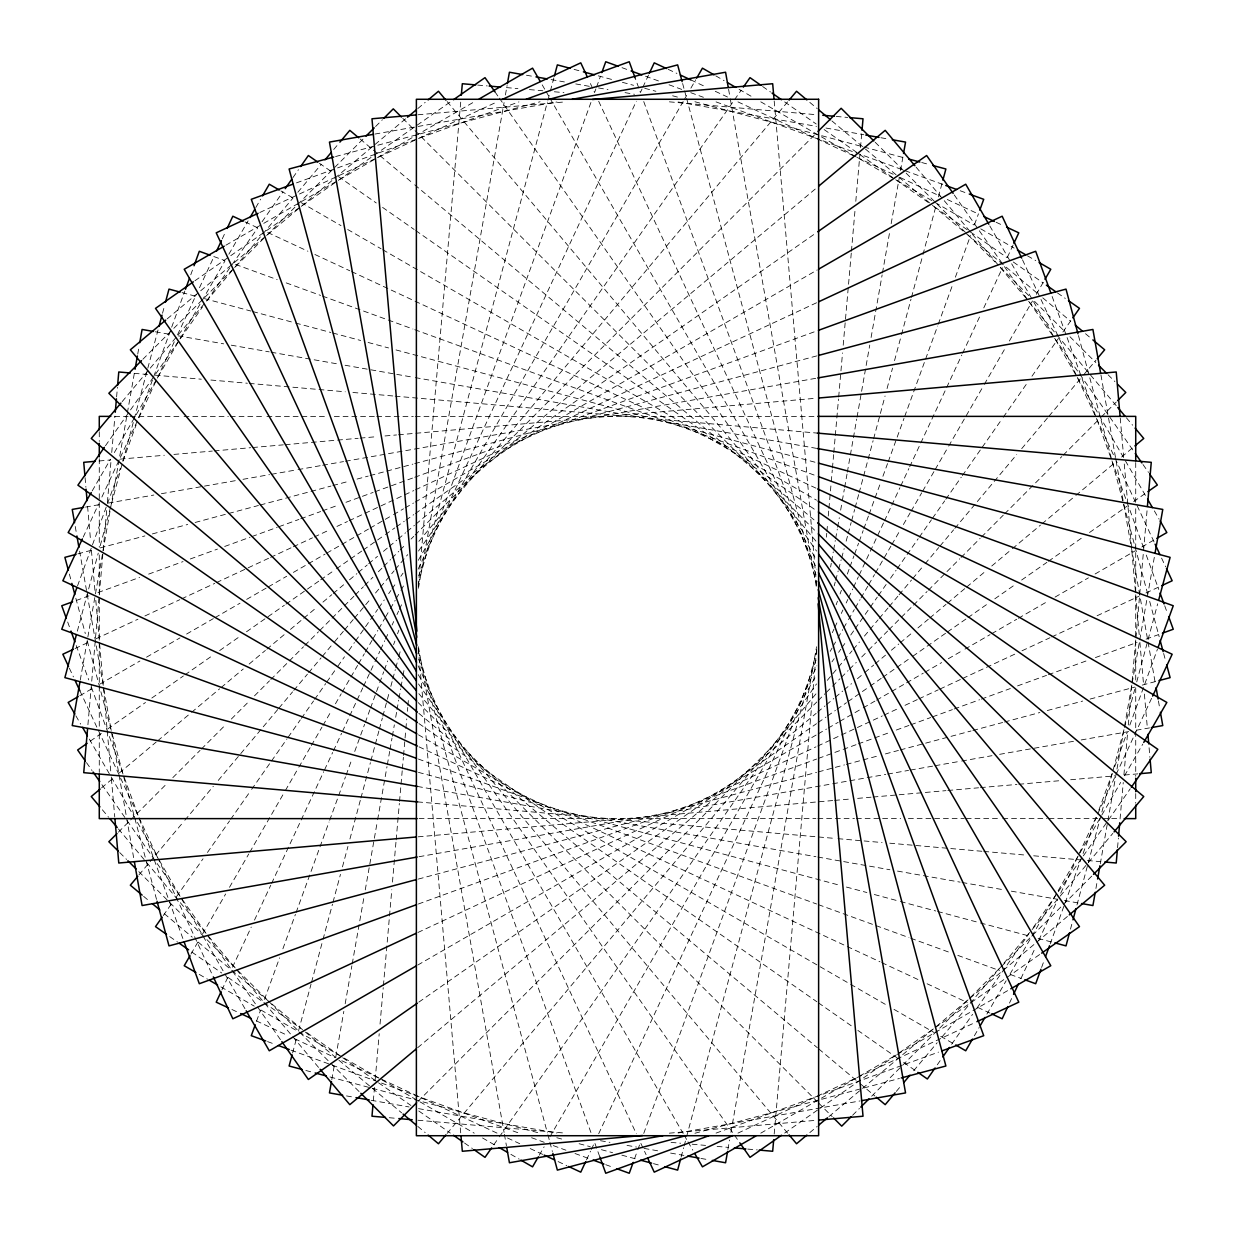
<?xml version="1.0" encoding="UTF-8"?>
<svg xmlns="http://www.w3.org/2000/svg" width="1235" height="1235" viewBox="0 0 1235 1235"><rect width="100%" height="100%" fill="white"/><g stroke="black" fill="none" stroke-linecap="round" stroke-linejoin="round"><path stroke-width="0.75" stroke-dasharray="5 3.75" d="M87.917 724.76L106.704 510.024M107.383 502.352L111.073 460.176M111.737 452.504L114.932 416.087M116.599 396.914L117.448 387.327M373.325 1100.864L374.498 1087.433M375.178 1079.761L379.207 1033.695M380.04 1024.093L383.236 987.63M383.406 985.715L391.804 889.756M392.468 882.083L395.987 841.776M396.157 839.862L399.353 803.398M399.522 801.484L400.866 786.124M401.035 784.21L402.209 770.779M402.378 768.849L403.382 757.333M403.552 755.419L405.728 730.472M405.898 728.557L406.747 718.955M407.411 711.283L407.751 707.439M407.921 705.525L408.584 697.852M418.325 586.532L460.809 100.992M774.191 1134.008L816.675 648.468M826.416 537.148L826.755 533.319M826.91 531.39L827.589 523.717M828.253 516.045L828.762 510.287M828.932 508.372L831.109 483.41M831.279 481.496L832.297 469.979M832.452 468.065L833.64 454.634M833.795 452.705L835.138 437.36M835.308 435.446L838.503 398.982M838.673 397.052L842.532 352.917M843.196 345.244L851.27 253.129M851.424 251.199L854.96 210.907M855.793 201.305L859.822 155.239M860.502 147.567L861.845 132.222M1117.551 847.673L1118.401 838.086M1120.068 818.913L1123.263 782.496M1123.927 774.824L1127.617 732.648M1128.296 724.976L1147.083 510.24M80.26 680.084L134.723 371.148M137.733 354.09L139.076 346.51M331.798 1079.637L334.469 1064.462M335.812 1056.867L343.839 1011.341M345.183 1003.746L351.867 965.816M352.207 963.917L363.908 897.505M365.251 889.926L377.293 821.63M377.617 819.731L386.987 766.611M387.327 764.712L389.673 751.42M389.998 749.537L392.004 738.144M392.344 736.245L394.351 724.868M395.694 717.273L396.697 711.592M397.022 709.693L398.704 700.199M399.029 698.3L400.711 688.821M401.035 686.922L402.718 677.428M403.042 675.545L404.385 667.95M418.433 588.261L504.081 102.582M505.408 95.002L507.091 85.508M727.909 1149.492L729.592 1139.998M730.919 1132.418L816.567 646.739M830.615 567.05L831.279 563.253M831.618 561.354L833.285 551.875M833.625 549.976L835.292 540.482M835.632 538.599L837.299 529.105M837.639 527.206L839.306 517.727M840.649 510.132L841.992 502.552M842.316 500.654L844.323 489.261M844.663 487.362L847.009 474.086M847.333 472.187L856.704 419.066M857.044 417.168L869.749 345.074M871.092 337.495L882.13 274.88M882.469 272.981L889.817 231.254M891.161 223.658L899.188 178.133M900.531 170.538L903.202 155.363M1095.924 888.49L1097.267 880.91M1100.277 863.852L1154.74 554.916M77.342 631.162L98.26 553.095M100.251 545.654L158.034 330.007M162.526 313.273L164.517 305.848M292.602 1052.976L296.585 1038.095M298.592 1030.654L311.05 984.125M311.544 982.273L322.52 941.332M323.014 939.464L332.493 904.113M332.987 902.26L340.474 874.349M342.466 866.893L347.946 846.423M349.937 838.982L360.419 799.909M360.913 798.042L370.392 762.69M370.886 760.837L374.869 745.94M375.378 744.087L378.867 731.058M379.361 729.206L382.356 718.029M382.85 716.177L388.84 693.838M390.831 686.398L392.329 680.825M392.823 678.957L395.308 669.648M395.817 667.795L398.303 658.487M398.812 656.634L400.804 649.178M418.248 584.062L547.383 102.104M547.892 100.251L549.884 92.795M550.378 90.942L553.867 77.913M681.133 1157.087L683.619 1147.778M684.113 1145.926L686.12 1138.485M686.614 1136.617L816.752 650.938M834.196 585.822L835.2 582.102M835.694 580.234L838.195 570.925M838.688 569.073L841.174 559.764M841.683 557.911L844.169 548.602M846.16 541.162L847.658 535.573M848.167 533.721L851.147 522.544M851.656 520.691L854.635 509.53M855.145 507.662L858.634 494.633M859.128 492.78L863.126 477.883M863.62 476.031L873.099 440.679M873.593 438.811L885.063 396.018M887.054 388.577L892.534 368.107M894.526 360.651L901.01 336.46M901.519 334.608L910.982 299.256M911.476 297.388L922.452 256.448M922.946 254.595L936.408 204.346M938.415 196.905L942.398 182.024M1070.483 929.152L1072.474 921.727M1076.966 904.993L1134.749 689.346M1136.74 681.905L1157.658 603.838M77.543 585.838L120.335 468.297M122.96 461.056L136.128 424.886M138.768 417.646L184.833 291.059M190.761 274.787L193.401 267.547M256.54 1021.191L260.492 1010.338M264.444 999.47L279.604 957.835M282.892 948.789L295.412 914.394M296.076 912.572L329.019 822.062M329.683 820.256L345.491 776.815M346.155 774.993L352.083 758.707M354.723 751.467L364.603 724.312M365.267 722.506L369.867 709.832M370.531 708.025L379.099 684.483M379.762 682.677L383.714 671.809M384.363 670.003L387.666 660.957M393.594 644.655L394.907 641.042M397.546 633.802L398.859 630.174M418.634 575.865L591.256 101.579M595.872 88.905L594.56 92.532L588.91 80.306M596.536 87.098L600.488 76.23M634.512 1158.77L637.152 1151.529M637.816 1149.723L640.44 1142.468L646.09 1154.694M643.744 1133.421L816.366 659.135M836.141 604.826L837.453 601.198M840.093 593.958L841.405 590.345M847.333 574.043L849.309 568.625M849.973 566.803L853.925 555.951M854.589 554.129L858.541 543.277M859.205 541.47L863.157 530.602M863.805 528.796L868.421 516.122M869.085 514.316L880.277 483.533M882.917 476.293L887.533 463.619M888.197 461.813L904.005 418.372M904.668 416.55L937.612 326.04M938.26 324.234L952.108 286.211M955.396 277.165L970.556 235.53M974.508 224.662L978.46 213.809M1041.599 967.453L1044.239 960.212M1050.167 943.941L1096.232 817.354M1098.872 810.114L1112.04 773.944M1114.665 766.703L1127.169 732.355M1129.809 725.115L1157.457 649.162M83.177 537.163L98.63 504.019M101.888 497.041L174.274 341.802M177.516 334.824L196.226 294.717M199.483 287.74L214.118 256.34M222.254 238.895L225.511 231.918M221.914 989.945L227.611 977.719M232.504 967.252L251.23 927.099M254.487 920.106L270.774 885.186M271.576 883.442L323.694 771.705M324.496 769.961L332.647 752.501M333.465 750.756L341.601 733.297M342.419 731.537L348.934 717.581M349.737 715.837L362.766 687.895M363.584 686.151L374.159 663.457M374.977 661.713L379.871 651.231M380.673 649.486L384.749 640.749M385.567 639.004L388.824 632.027M392.082 625.034L393.703 621.545M396.96 614.567L398.596 611.078M399.399 609.334L402.656 602.34M418.125 569.165L636.318 101.255M642.03 89.028L640.394 92.517L635.176 78.037M642.833 87.284L648.529 75.057M586.471 1159.943L590.531 1151.205M591.349 1149.461L594.606 1142.483L599.824 1156.963M598.682 1133.745L816.875 665.835M832.344 632.66L833.965 629.171M834.783 627.426L838.04 620.433M841.297 613.455L842.918 609.966M846.176 602.973L847.812 599.484M848.615 597.74L852.69 589.002M853.508 587.258L858.387 576.791M859.205 575.047L883.627 522.667M884.445 520.908L890.96 506.952M891.778 505.208L899.914 487.748M900.732 486.003L908.867 468.544M909.686 466.784L961.787 355.047M962.605 353.303L980.513 314.894M983.77 307.901L1002.496 267.748M1007.389 257.281L1013.086 245.055M1009.489 1003.082L1012.746 996.105M1020.882 978.66L1035.517 947.26M1038.774 940.283L1057.484 900.176M1060.726 893.198L1151.823 697.837M92.208 490.897L110.486 459.235M114.346 452.566L225.002 260.894M228.861 254.225L248.096 220.895M255.799 207.557L260.616 199.221M190.962 954.053L198.665 940.699M202.525 934.03L225.634 893.986M229.494 887.317L248.76 853.956M249.717 852.289L284.39 792.222M285.362 790.554L297.882 768.865M298.839 767.197L310.402 747.175M311.359 745.508L321.964 727.153M322.922 725.485L331.598 710.465M335.441 703.796L341.23 693.792M342.188 692.125L357.594 665.433M358.567 663.751L364.34 653.747M365.313 652.08L372.044 640.394M373.016 638.727L377.833 630.39M378.79 628.723L384.579 618.72M385.536 617.037L389.396 610.368M390.353 608.701L395.169 600.364M396.126 598.697L399.986 592.013M400.943 590.345L404.802 583.676M418.279 560.319L683.171 101.517M684.128 99.85L687.03 94.848M690.874 88.179L695.691 79.827M539.309 1155.173L544.126 1146.821M549.899 1136.817L816.721 674.681M830.198 651.324L832.128 647.989M833.085 646.322L836.944 639.637M837.901 637.97L842.718 629.634M843.69 627.967L847.534 621.298M848.507 619.63L854.28 609.611M855.237 607.944L860.054 599.608M861.027 597.941L867.773 586.255M868.73 584.587L874.504 574.584M875.476 572.917L890.883 546.21M891.84 544.542L899.559 531.204M903.403 524.535L910.149 512.849M911.106 511.182L921.711 492.827M922.668 491.16L934.231 471.137M935.188 469.47L947.708 447.78M948.681 446.113L983.353 386.061M984.31 384.378L1005.506 347.683M1009.365 341.014L1032.475 300.969M1036.335 294.3L1044.038 280.947M974.384 1035.779L979.201 1027.443M986.904 1014.105L1006.139 980.775M1009.998 974.106L1120.654 782.434M1124.514 775.765L1142.792 744.103M105.469 445.758L202.509 306.944M206.909 300.63L257.636 228.074M262.052 221.775L283 191.795M292.927 177.608L298.438 169.72M163.252 915.598L172.097 902.97M176.512 896.656L203.034 858.788M207.449 852.474L229.556 820.92M230.652 819.33L250.551 790.925M251.647 789.35L270.434 762.52M271.546 760.945L287.014 738.854M288.11 737.28L300.275 719.912M301.371 718.338L313.536 700.986M314.632 699.396L325.685 683.619M326.796 682.044L336.738 667.842M337.834 666.267L344.472 656.788M348.887 650.49L354.414 642.586M355.526 641.011L377.617 609.457M378.728 607.882L384.255 599.978M388.67 593.68L390.877 590.515M391.989 588.941L396.404 582.627M400.819 576.313L403.027 573.163M418.495 551.057L733.42 101.316M734.516 99.742L741.154 90.278M493.846 1144.721L498.261 1138.423M499.372 1136.833L816.505 683.943M831.973 661.837L834.181 658.687M838.596 652.373L840.803 649.224M841.915 647.634L846.33 641.32M850.745 635.022L854.064 630.282M855.176 628.708L877.267 597.138M878.378 595.563L886.112 584.51M890.528 578.212L896.054 570.308M897.166 568.733L905.996 556.105M907.107 554.53L918.161 538.753M919.257 537.179L931.422 519.812M932.518 518.237L944.682 500.885M945.778 499.295L961.247 477.204M962.358 475.629L981.146 448.799M982.242 447.224L1002.141 418.819M1003.237 417.245L1027.551 382.526M1031.966 376.212L1058.488 338.344M1062.903 332.03L1071.748 319.402M937.288 1064.802L941.703 1058.488M951.629 1044.285L972.578 1014.321M976.993 1008.007L1028.817 933.876M1033.232 927.562L1130.257 788.764M122.172 401.607L292.896 198.156M297.836 192.259L321.347 164.24M333.712 149.497L338.668 143.6M138.999 874.874L148.91 863.064M150.145 861.598L183.583 821.738M184.818 820.272L213.3 786.324M218.255 780.427L277.69 709.585M278.925 708.118L292.556 691.878M293.791 690.396L307.407 674.171M308.642 672.689L321.038 657.931M322.273 656.464L333.419 643.173M334.654 641.706L343.315 631.378M344.565 629.896L353.225 619.569M354.46 618.087L370.562 598.913M375.517 593.001L379.238 588.57M380.473 587.104L394.089 570.863M395.323 569.397L407.72 554.638M418.85 541.347L787.868 101.579M447.132 1133.421L816.15 693.653M827.28 680.361L837.191 668.567M838.426 667.085L852.057 650.845M853.292 649.378L859.483 641.999M864.438 636.087L878.054 619.862M879.289 618.38L887.965 608.052M889.2 606.586L897.876 596.243M899.111 594.776L911.492 580.018M912.727 578.536L923.873 565.26M925.108 563.777L938.739 547.553M939.974 546.071L953.59 529.846M954.825 528.364L1016.745 454.573M1021.7 448.675L1047.712 417.677M1048.947 416.21L1082.385 376.366M1083.62 374.884L1096.001 360.126M896.332 1091.4L901.288 1085.503M913.653 1070.76L937.164 1042.741M942.104 1036.844L1112.828 833.393M118.39 832.174L129.274 821.275M130.632 819.916L167.389 783.098M172.823 777.649L200.055 750.386M201.413 749.027L225.912 724.482M231.362 719.032L249.053 701.31M254.503 695.845L269.462 680.856M270.835 679.497L303.501 646.769M304.86 645.411L318.476 631.78M319.834 630.421L330.718 619.507M332.076 618.148L342.975 607.234M344.333 605.876L353.858 596.335M355.217 594.977L363.383 586.795M364.742 585.421L372.908 577.254M378.358 571.79L382.449 567.699M383.807 566.34L390.615 559.517M391.974 558.158L398.781 551.35M400.14 549.976L405.589 544.527M411.023 539.077L413.756 536.345M415.114 534.987L816.644 132.809M418.001 1101.388L816.814 701.943M818.172 700.569L824.98 693.761M826.338 692.403L839.954 678.756M841.313 677.398L848.121 670.59M849.479 669.216L856.287 662.408M861.737 656.958L867.171 651.493M868.529 650.135L876.696 641.953M878.07 640.594L887.595 631.054M888.953 629.68L912.094 606.509M913.452 605.15L927.068 591.519M928.427 590.145L959.734 558.791M961.092 557.433L980.142 538.352M981.516 536.978L1003.283 515.165M1004.657 513.806L1061.822 456.549M1063.181 455.19L1099.922 418.372M1101.296 417.013L1116.27 402.023M142.874 359.262L363.337 138.799M375.579 126.541L382.387 119.749M852.613 1115.251L859.421 1108.459M871.663 1096.201L1092.126 875.738M167.188 318.877L406.022 118.467M417.816 108.572L425.195 102.381M101.579 787.868L113.388 777.973M119.286 773.017L156.181 742.05M157.663 740.815L190.128 713.568M191.595 712.333L219.645 688.806M221.111 687.571L243.249 669M249.161 664.044L265.386 650.413M266.868 649.178L284.575 634.327M290.472 629.371L302.282 619.461M303.764 618.226L317.04 607.08M322.937 602.124L331.798 594.699M333.265 593.464L343.608 584.788M349.505 579.832L356.884 573.642M358.366 572.407L367.212 564.982M368.694 563.731L377.539 556.306M383.452 551.35L387.867 547.645M389.349 546.41L396.728 540.204M398.21 538.969L405.589 532.779M407.056 531.544L414.435 525.354M415.917 524.119L817.323 187.288M417.677 1047.712L816.134 713.367M817.616 712.132L824.995 705.926M826.462 704.691L833.841 698.501M835.323 697.266L842.702 691.075M844.169 689.84L851.548 683.65M857.461 678.694L863.358 673.739M864.84 672.504L873.685 665.063M875.167 663.828L885.495 655.167M891.392 650.212L898.771 644.022M900.253 642.787L912.063 632.876M917.96 627.92L928.288 619.26M929.77 618.009L945.995 604.394M947.477 603.159L965.183 588.292M966.665 587.057L985.839 570.956M991.751 566L1010.94 549.915M1012.407 548.664L1040.457 525.137M1041.923 523.902L1074.388 496.655M1075.87 495.42L1115.714 461.983M1121.612 457.027L1133.421 447.132M809.805 1132.618L817.184 1126.428M828.978 1116.533L1067.812 916.123M194.929 280.762L450.327 101.934M90.278 741.154L101.316 733.42M107.63 729.005L145.498 702.483M151.812 698.053L183.382 675.962M184.957 674.85L213.362 654.967M219.676 650.552L240.192 636.179M246.506 631.764L284.374 605.243M285.949 604.131L319.093 580.929M320.668 579.832L334.87 569.875M336.445 568.779L349.073 559.934M350.647 558.837L361.701 551.103M363.275 549.992L383.792 535.635M385.366 534.523L394.829 527.901M396.42 526.789L404.308 521.263M405.883 520.151L413.771 514.64M415.346 513.528L816.181 232.859M418.819 1002.141L816.489 723.679M818.064 722.583L825.968 717.056M827.543 715.945L835.431 710.418M837.006 709.322L846.469 702.684M848.059 701.588L868.575 687.216M870.15 686.12L881.188 678.37M882.778 677.274L895.39 668.428M896.98 667.332L911.183 657.375M912.758 656.279L945.887 633.076M947.477 631.965L966.403 618.704M967.993 617.608L988.494 603.236M994.808 598.821L1015.324 584.448M1021.638 580.033L1046.894 562.357M1048.469 561.246L1083.188 536.947M1089.502 532.517L1127.37 505.995M1133.684 501.58L1144.721 493.846M784.673 1133.066L1040.071 954.238M225.881 245.209L474.225 101.826M79.827 695.691L93.181 687.988M99.85 684.128L139.895 661.018M146.564 657.159L179.94 637.908M186.608 634.049L213.3 618.642M214.967 617.67L239.991 603.22M246.66 599.376L266.683 587.814M268.35 586.857L286.705 576.251M293.374 572.407L306.728 564.688M308.395 563.731L325.083 554.098M326.75 553.141L355.109 536.762M356.776 535.805L368.462 529.059M370.129 528.086L391.819 515.566M393.486 514.609L403.49 508.835M405.157 507.863L413.509 503.046M415.176 502.089L817.246 269.94M417.754 965.06L816.489 734.84M818.157 733.883L826.508 729.067M828.176 728.094L838.179 722.321M839.846 721.348L861.536 708.828M863.203 707.871L874.889 701.125M876.557 700.168L904.915 683.789M906.583 682.832L923.271 673.198M924.938 672.226L941.626 662.593M948.295 658.749L963.3 650.073M964.983 649.116L990.007 634.667M991.674 633.709L1016.698 619.26M1018.366 618.287L1048.391 600.951M1055.061 597.092L1088.436 577.841M1095.105 573.982L1135.15 550.872M1141.819 547.012L1155.173 539.309M760.775 1133.174L1009.118 989.791M259.829 212.497L497.041 101.888M75.057 648.529L89.028 642.03M96.021 638.773L137.919 619.229M144.896 615.972L179.816 599.685M181.56 598.867L214.736 583.399M216.48 582.596L268.859 558.158M270.604 557.356L291.568 547.584M293.312 546.765L312.517 537.812M314.261 536.993L329.977 529.676M336.954 526.419L347.436 521.525M349.181 520.707L413.787 490.588M415.531 489.77L817.091 302.513M417.909 932.487L815.98 746.851M817.724 746.033L882.33 715.914M884.075 715.096L898.046 708.581M905.023 705.324L917.25 699.627M918.994 698.825L938.199 689.856M939.943 689.053L960.892 679.281M962.636 678.463L1015.016 654.041M1022.009 650.783L1049.935 637.754M1051.695 636.936L1090.104 619.028M1097.081 615.771L1138.979 596.227M1145.972 592.97L1159.943 586.471M737.959 1133.112L975.171 1022.503M296.477 182.873L518.932 101.903M76.23 600.488L88.905 595.872M97.951 592.568L139.586 577.424M148.648 574.121L183.042 561.601M190.283 558.976L217.437 549.096M224.677 546.457L250.026 537.225M251.832 536.577L277.18 527.345M278.986 526.681L298.901 519.441M300.707 518.777L320.621 511.537M322.428 510.873L338.73 504.945M345.97 502.305L373.124 492.425M374.931 491.762L412.938 477.93M414.759 477.266L816.628 330.995M418.372 904.005L816.628 759.046M818.434 758.383L856.457 744.551M858.263 743.887L889.03 732.695M896.27 730.055L908.945 725.439M910.766 724.791L930.681 717.535M932.487 716.871L952.401 709.631M954.207 708.967L979.556 699.751M981.362 699.087L1010.323 688.543M1017.563 685.904L1046.524 675.375M1048.345 674.711L1086.352 660.879M1095.414 657.576L1137.049 642.432M1146.095 639.128L1158.77 634.512M716.068 1133.097L938.523 1052.127M335.58 156.536L540.081 101.749M77.913 553.867L92.795 549.884M100.251 547.892L144.896 535.928M152.353 533.921L187.705 524.458M195.145 522.467L226.777 513.976M228.645 513.482L258.408 505.501M260.276 505.007L330.98 486.065M332.848 485.556L349.598 481.079M357.038 479.087L368.2 476.092M370.068 475.583L384.95 471.6M386.802 471.106L412.861 464.128M414.728 463.619L816.659 355.927M418.341 879.073L816.551 772.369M818.419 771.875L844.462 764.897M846.33 764.403L861.212 760.405M863.08 759.911L877.962 755.913M885.402 753.921L898.432 750.432M900.3 749.938L971.003 730.996M972.871 730.487L1002.635 722.506M1004.503 722.012L1039.855 712.533M1047.295 710.542L1082.647 701.079M1090.104 699.072L1134.749 687.108M1142.205 685.116L1157.087 681.133M694.919 1133.251L899.42 1078.464M374.946 134.059L556.892 101.98M85.508 507.091L100.683 504.405M108.279 503.077L153.819 495.05M161.399 493.707L235.391 480.662M242.986 479.319L269.539 474.641M271.438 474.302L296.107 469.948M298.005 469.624L320.76 465.61M322.659 465.271L343.531 461.597M345.429 461.257L815.934 378.296M419.066 856.704L885.773 774.407M887.672 774.083L908.543 770.393M910.442 770.069L933.212 766.055M935.111 765.715L959.765 761.362M961.664 761.038L992.014 755.681M999.609 754.338L1073.601 741.293M1081.181 739.95L1128.62 731.599M1136.2 730.255L1149.492 727.909M678.108 1133.02L860.054 1100.941M418.001 114.762L565.63 101.841M99.078 460.979L110.594 459.96M120.196 459.127L164.332 455.267M173.919 454.418L212.312 451.068M214.226 450.898L250.69 447.703M252.604 447.533L283.309 444.847M285.239 444.693L358.165 438.302M360.08 438.132L377.354 436.619M385.027 435.955L396.543 434.952M398.457 434.782L816.829 398.179M418.171 836.821L832.699 800.558M834.613 800.388L849.973 799.045M857.646 798.381L871.076 797.192M873.006 797.038L945.933 790.647M947.847 790.477L978.552 787.791M980.466 787.621L1016.93 784.441M1018.86 784.271L1061.081 780.582M1070.668 779.733L1114.804 775.873M1124.406 775.04L1137.836 773.866M669.37 1133.159L816.999 1120.238M114.701 416.38L128.178 416.38M130.107 416.38L182.116 416.38M184.046 416.38L228.351 416.38M230.281 416.38L264.954 416.38M266.883 416.38L326.611 416.38M334.315 416.38L374.761 416.38M376.69 416.38L413.293 416.38M415.222 416.38L815.918 416.38M419.082 818.62L815.918 818.62M817.848 818.62L854.45 818.62M856.38 818.62L900.686 818.62M908.389 818.62L964.257 818.62M966.187 818.62L1000.859 818.62M1002.789 818.62L1047.095 818.62M1049.024 818.62L1101.033 818.62M1102.963 818.62L1120.299 818.62M477.652 85.076L487.238 85.91M506.412 87.592L517.913 88.596M529.414 89.599L542.844 90.772M554.345 91.776L563.932 92.61M669.37 101.841L816.999 114.762M836.172 116.43L847.673 117.448M134.136 373.325L147.567 374.498M155.239 375.178L201.305 379.207M210.907 380.04L247.37 383.236M249.285 383.406L345.244 391.804M352.917 392.468L393.224 395.987M395.138 396.157L817.338 433.099M417.662 801.901L836.018 838.503M837.947 838.673L882.083 842.532M889.756 843.196L981.871 851.27M983.801 851.424L1024.093 854.96M1033.695 855.793L1079.761 859.822M1087.433 860.502L1100.864 861.675M389.241 1117.721L396.914 1118.401M418.001 1120.238L565.63 1133.159M671.068 1142.39L680.655 1143.224M692.156 1144.227L705.586 1145.401M717.087 1146.404L728.588 1147.408M747.762 1149.09L757.348 1149.924M526.481 75.242L534.06 76.57M551.119 79.58L564.395 81.927M575.757 83.934L590.932 86.604M598.512 87.947L607.99 89.615M625.034 92.625L634.512 94.292M678.108 101.98L816.474 126.371M825.937 128.039L863.852 134.723M880.91 137.733L888.49 139.076M155.363 331.798L170.538 334.469M178.133 335.812L223.658 343.839M231.254 345.183L269.184 351.867M271.082 352.207L337.495 363.908M345.074 365.251L413.37 377.293M415.269 377.617L817.477 448.537M417.523 786.463L815.934 856.704M817.832 857.044L889.926 869.749M897.505 871.092L960.12 882.13M962.019 882.469L1003.746 889.817M1011.341 891.161L1056.867 899.188M1064.462 900.531L1079.637 903.202M346.51 1095.924L354.09 1097.267M371.148 1100.277L409.063 1106.961M418.526 1108.629L556.892 1133.02M600.488 1140.708L609.966 1142.375M627.01 1145.385L636.488 1147.053M644.068 1148.396L659.243 1151.066M670.605 1153.073L683.881 1155.42M700.94 1158.43L708.519 1159.758M574.09 69.376L581.531 71.368M598.265 75.844L613.131 79.827M622.425 82.328L633.586 85.308M644.732 88.302L655.893 91.282M672.612 95.774L678.2 97.272M694.919 101.749L904.993 158.034M921.727 162.526L929.152 164.517M182.024 292.602L196.905 296.585M204.346 298.592L250.875 311.05M252.727 311.544L293.668 322.52M295.536 323.014L330.887 332.493M332.74 332.987L360.651 340.474M368.107 342.466L388.577 347.946M396.018 349.937L816.551 462.631M418.449 772.369L838.982 885.063M846.423 887.054L866.893 892.534M874.349 894.526L898.54 901.01M900.392 901.519L935.744 910.982M937.612 911.476L978.552 922.452M980.405 922.946L1030.654 936.408M1038.095 938.415L1052.976 942.398M305.848 1070.483L313.273 1072.474M330.007 1076.966L540.081 1133.251M556.8 1137.728L562.388 1139.226M579.107 1143.718L590.268 1146.697M601.414 1149.692L612.575 1152.672M621.869 1155.173L636.735 1159.156M653.469 1163.632L660.91 1165.624M622.023 67.678L629.263 70.302M645.534 76.23L660.015 81.495M669.046 84.783L681.705 89.399M690.751 92.687L703.41 97.287M716.068 101.903L943.941 184.833M960.212 190.761L967.453 193.401M213.809 256.54L224.662 260.492M235.53 264.444L277.165 279.604M286.211 282.892L320.606 295.412M322.428 296.076L412.938 329.019M414.744 329.683L816.628 475.954M418.372 759.046L816.628 904.005M818.45 904.668L908.96 937.612M910.766 938.26L948.789 952.108M957.835 955.396L999.47 970.556M1010.338 974.508L1021.191 978.46M267.547 1041.599L274.787 1044.239M291.059 1050.167L518.932 1133.097M531.59 1137.713L544.249 1142.313M553.295 1145.601L565.954 1150.217M574.985 1153.505L589.465 1158.77M605.737 1164.698L612.977 1167.322M668.181 69.345L676.904 73.421M690.859 79.92L704.814 86.435M715.281 91.313L727.492 97.009M737.959 101.888L893.198 174.274M900.176 177.516L940.283 196.226M947.26 199.483L978.66 214.118M996.105 222.254L1003.082 225.511M245.055 221.914L257.281 227.611M267.748 232.504L307.901 251.23M314.894 254.487L349.814 270.774M351.558 271.576L815.98 488.149M419.02 746.851L879.953 961.787M881.697 962.605L920.106 980.513M927.099 983.77L967.252 1002.496M977.719 1007.389L989.945 1013.086M231.918 1009.489L238.895 1012.746M256.34 1020.882L287.74 1035.517M294.717 1038.774L334.824 1057.484M341.802 1060.726L497.041 1133.112M507.508 1137.991L519.719 1143.687M530.185 1148.565L544.141 1155.08M558.096 1161.579L566.819 1165.655M715.775 75.844L724.111 80.661M739.101 89.321L752.439 97.025M760.775 101.826L974.106 225.002M980.775 228.861L1014.105 248.096M1027.443 255.799L1035.779 260.616M280.947 190.962L294.3 198.665M300.969 202.525L341.014 225.634M347.683 229.494L381.044 248.76M382.711 249.717L816.489 500.16M418.511 734.84L848.939 983.353M850.622 984.31L887.317 1005.506M893.986 1009.365L934.03 1032.475M940.699 1036.335L954.053 1044.038M199.221 974.384L207.557 979.201M220.895 986.904L254.225 1006.139M260.894 1009.998L474.225 1133.174M482.561 1137.975L495.899 1145.679M510.889 1154.339L519.225 1159.156M319.402 163.252L332.045 172.082M338.359 176.497L376.258 202.972M382.572 207.387L414.142 229.463M415.732 230.575L816.767 510.919M418.958 723.587L816.844 1001.739M818.419 1002.835L851.579 1026.007M857.893 1030.422L897.366 1058.024M903.68 1062.44L916.324 1071.27M762.597 86.481L770.486 91.992M784.673 101.934L816.212 124.009M824.085 129.536L928.133 202.386M934.447 206.801L1006.957 257.575M1013.271 261.99L1043.22 282.969M1057.407 292.896L1065.296 298.422M169.704 936.578L177.593 942.104M191.78 952.031L221.729 973.01M228.043 977.425L300.553 1028.199M306.867 1032.614L410.915 1105.464M418.788 1110.991L450.327 1133.066M464.514 1143.008L472.403 1148.519M809.805 102.381L817.184 108.572M831.927 120.937L1036.844 292.896M1042.741 297.836L1070.76 321.347M1085.503 333.712L1091.4 338.668M360.126 138.999L371.936 148.91M373.402 150.145L413.262 183.583M414.728 184.818L816.134 521.633M418.866 713.367L817.323 1047.712M818.79 1048.947L858.634 1082.385M860.116 1083.62L874.874 1096.001M143.6 896.332L149.497 901.288M164.24 913.653L192.259 937.164M198.156 942.104L401.607 1112.828M417.816 1126.428L425.195 1132.618M875.198 142.272L995.039 261.928M1000.489 267.377L1029.095 295.921M1034.544 301.371L1064.508 331.289M1069.958 336.723L1095.831 362.565M1108.088 374.792L1114.896 381.6M402.811 118.39L413.71 129.289M415.068 130.648L816.922 532.501M418.078 702.499L817.199 1101.62M818.573 1102.994L832.189 1116.61M119.749 852.598L126.557 859.406M138.814 871.632L359.447 1091.925M916.123 167.188L1116.533 406.022M1126.428 417.816L1132.618 425.195M447.132 101.579L816.15 541.347M418.85 693.653L787.868 1133.421M102.381 809.805L108.572 817.184M118.467 828.978L318.877 1067.812M954.238 194.929L1133.066 450.327M1143.008 464.514L1148.519 472.403M494.957 91.853L498.261 96.577M499.372 98.167L816.505 551.057M418.495 683.943L733.42 1133.684M734.516 1135.258L740.043 1143.147M86.481 762.597L91.992 770.486M101.934 784.673L280.762 1040.071M989.791 225.881L1145.679 495.899M1154.339 510.889L1159.156 519.225M542.196 84.844L545.083 89.846M546.055 91.513L548.942 96.515M549.899 98.183L816.721 560.319M418.279 674.681L683.171 1133.483M684.128 1135.15L687.03 1140.152M687.988 1141.819L692.804 1150.155M75.844 715.775L80.661 724.111M89.321 739.101L245.209 1009.118M1022.503 259.829L1155.08 544.141M1161.579 558.096L1165.655 566.819M598.682 101.255L816.875 569.165M418.125 665.835L636.318 1133.745M69.345 668.181L73.421 676.904M79.92 690.859L212.497 975.171M1052.127 296.477L1143.625 547.861M1146.265 555.102L1158.77 589.465M1164.698 605.737L1167.322 612.977M643.744 101.579L816.366 575.865M418.634 659.135L591.256 1133.421M67.678 622.023L70.302 629.263M76.23 645.534L88.735 679.898M91.375 687.139L182.873 938.523M1078.464 335.58L1147.701 593.989M1149.692 601.414L1159.156 636.735M1163.632 653.469L1165.624 660.91M682.631 83.501L684.113 89.074M684.622 90.942L686.12 96.515M686.614 98.383L816.752 584.062M418.248 650.938L547.383 1132.896M547.892 1134.749L549.39 1140.337M549.884 1142.205L552.369 1151.499M69.376 574.09L71.368 581.531M75.844 598.265L85.308 633.586M87.299 641.011L156.536 899.42M1100.941 374.946L1155.42 683.881M1158.43 700.94L1159.758 708.519M728.588 89.306L729.916 96.901M730.255 98.8L816.567 588.261M418.433 646.739L504.081 1132.418M504.405 1134.317L506.412 1145.694M75.242 526.481L76.57 534.06M79.58 551.119L134.059 860.054M1120.238 418.001L1123.603 456.348M1124.267 464.005L1139.195 634.651M1139.874 642.308L1143.564 684.499M1144.397 694.085L1147.408 728.588M1149.09 747.762L1149.924 757.348M774.191 100.992L816.675 586.532M418.325 648.468L460.809 1134.008M85.076 477.652L85.91 487.238M87.592 506.412L90.603 540.915M91.436 550.501L95.126 592.692M95.805 600.349L110.733 770.995M111.397 778.652L114.762 816.999M1135.721 462.569L1135.721 501.07M1135.721 508.758L1135.721 680.053M1135.721 687.741L1135.721 776.275M1135.721 793.596L1135.721 803.213M99.279 431.787L99.279 441.404M99.279 458.725L99.279 547.259M99.279 554.947L99.279 726.242M99.279 733.93L99.279 772.431"/><path stroke-width="1.5" d="M87.592 728.588L83.733 772.678L417.662 801.901M115.256 412.243L116.43 398.828M117.603 385.397L118.776 371.982L130.293 372.985M372.985 1104.707L371.982 1116.224L385.397 1117.397M461.303 95.249L462.322 83.733L475.737 84.906M773.697 1139.751L772.678 1151.267L759.263 1150.094M862.015 130.293L863.018 118.776L849.603 117.603M1117.397 849.603L1116.224 863.018L1104.707 862.015M1118.57 836.172L1119.744 822.757M1147.408 506.412L1151.267 462.322L817.338 433.099M79.92 681.982L72.232 725.578L417.523 786.463M135.063 369.25L137.394 355.989M139.74 342.712L142.087 329.452L153.464 331.459M331.459 1081.536L329.452 1092.913L342.712 1095.26M507.415 83.609L509.422 72.232L522.698 74.579M727.585 1151.39L725.578 1162.768L712.302 1160.421M903.541 153.464L905.548 142.087L892.288 139.74M1095.26 892.288L1092.913 905.548L1081.536 903.541M1097.606 879.011L1099.937 865.75M1155.08 553.018L1162.768 509.422L817.477 448.537M76.338 634.883L64.884 677.644L416.581 771.875M159.037 326.287L162.017 315.141M165.505 302.127L168.994 289.113L180.156 292.108M292.108 1054.844L289.113 1066.006L302.127 1069.495M554.376 76.061L557.356 64.884L570.369 68.373M680.624 1158.939L677.644 1170.116L664.631 1166.627M942.892 180.156L945.887 168.994L932.873 165.505M1069.495 932.873L1066.006 945.887L1054.844 942.892M1072.983 919.859L1075.963 908.713M1158.662 600.117L1170.116 557.356L818.419 463.125M76.894 587.644L61.75 629.248L416.565 758.383M185.497 289.252L189.449 278.4M194.049 265.741L199.314 251.276L210.182 255.228M255.228 1024.818L251.276 1035.686L265.741 1040.951M601.8 72.618L605.752 61.75L618.411 66.35M633.2 1162.382L629.248 1173.25L616.589 1168.65M979.772 210.182L983.724 199.314L969.259 194.049M1040.951 969.259L1035.686 983.724L1024.818 979.772M1045.551 956.6L1049.503 945.748M1158.106 647.356L1173.25 605.752L818.434 476.617M82.359 538.908L62.846 580.759L417.276 746.033M216.557 251.106L221.451 240.64M227.132 228.429L232.828 216.218L243.31 221.111M221.111 991.69L216.218 1002.172L228.429 1007.868M649.348 73.313L654.241 62.846L666.452 68.527M585.652 1161.687L580.759 1172.154L568.548 1166.473M1013.889 243.31L1018.782 232.828L1006.571 227.132M1007.868 1006.571L1002.172 1018.782L991.69 1013.889M1013.549 994.36L1018.443 983.894M1152.641 696.092L1172.154 654.241L817.724 488.967M91.251 492.564L68.157 532.563L416.843 733.883M250.026 217.561L254.842 209.224M262.53 195.886L269.276 184.216L279.28 190.005M190.005 955.72L184.216 965.724L195.886 972.47M696.663 78.16L702.437 68.157L714.108 74.887M538.337 1156.84L532.563 1166.843L520.892 1160.113M1044.995 279.28L1050.784 269.276L1039.114 262.53M972.47 1039.114L965.724 1050.784L955.72 1044.995M980.158 1025.776L984.974 1017.439M1143.749 742.436L1166.843 702.437L818.157 501.117M104.373 447.332L77.913 485.185L417.384 722.49M285.208 188.646L291.815 179.183M300.645 166.555L308.364 155.517L317.827 162.14M162.156 917.173L155.517 926.636L166.555 934.37M743.362 87.114L750 77.651L761.022 85.369M491.638 1147.886L485 1157.349L473.978 1149.631M1072.844 317.827L1079.483 308.364L1068.445 300.63M935.096 1067.951L927.377 1078.989L917.898 1072.366M942.814 1056.913L949.422 1047.45M1131.353 787.174L1157.828 749.321L818.357 512.016M120.937 403.073L91.251 438.456L417.384 712.132M325.052 159.824L331.242 152.445M339.903 142.133L349.798 130.339L358.659 137.764M137.764 876.341L130.339 885.202L142.133 895.097M789.103 100.097L796.544 91.251L806.856 99.911M445.897 1134.903L438.456 1143.749L428.144 1135.088M1097.236 358.659L1104.661 349.798L1092.867 339.903M895.097 1092.867L885.202 1104.661L876.341 1097.236M903.758 1082.555L909.948 1075.176M1114.063 831.927L1143.749 796.544L817.616 522.868M117.016 833.548L108.85 841.73L118.39 851.239M818.002 131.45L841.143 108.279L873.84 140.913M416.643 1102.747L393.502 1125.919L360.821 1093.284M1117.629 400.649L1125.795 392.468L1117.613 384.317M141.516 360.62L108.85 393.27L416.72 701.14M366.054 136.066L374.22 127.9M383.745 118.375L393.27 108.85L401.452 117.032M851.255 1116.625L841.73 1126.15L833.548 1117.968M860.78 1107.1L868.946 1098.934M1093.484 874.38L1126.15 841.73L818.28 533.86M165.722 320.112L130.339 349.798L416.38 690.689M407.504 117.232L416.349 109.807M428.144 99.911L438.456 91.251L445.897 100.097M100.097 789.103L91.251 796.544L99.911 806.856M818.79 186.053L885.202 130.339L914.888 165.722M416.21 1048.947L349.798 1104.661L320.112 1069.278M1134.903 445.897L1143.749 438.456L1135.088 428.144M806.856 1135.088L796.544 1143.749L789.103 1134.903M818.651 1125.193L827.496 1117.768M1069.278 914.888L1104.661 885.202L818.62 544.311M193.355 281.858L155.517 308.364L416.288 680.778M453.477 99.726L485 77.651L494.957 91.853M87.114 743.362L77.651 750L85.369 761.022M817.755 231.763L926.636 155.517L953.142 193.355M417.245 1003.237L308.364 1079.483L281.858 1041.645M1147.886 491.638L1157.349 485L1149.631 473.978M781.523 1135.274L750 1157.349L740.043 1143.147M1041.645 953.142L1079.483 926.636L818.712 554.222M224.214 246.182L184.216 269.276L416.365 671.346M479.226 98.939L532.563 68.157L540.266 81.495M78.16 696.663L68.157 702.437L74.887 714.108M818.913 268.983L965.724 184.216L988.818 224.214M416.087 966.017L269.276 1050.784L246.182 1010.786M1156.84 538.337L1166.843 532.563L1160.113 520.892M755.774 1136.061L702.437 1166.843L694.734 1153.505M1010.786 988.818L1050.784 965.724L818.635 563.654M258.084 213.315L216.218 232.828L416.504 662.331M502.274 99.448L580.759 62.846L587.273 76.802M73.313 649.348L62.846 654.241L68.527 666.452M818.836 301.71L1002.172 216.218L1021.685 258.084M416.164 933.289L232.828 1018.782L213.315 976.916M1161.687 585.652L1172.154 580.759L1166.473 568.548M732.726 1135.552L654.241 1172.154L647.727 1158.198M976.916 1021.685L1018.782 1002.172L818.496 572.669M292.865 184.185L251.276 199.314L416.658 653.701M526.156 99.263L629.248 61.75L635.176 78.037M72.618 601.8L61.75 605.752L66.35 618.411M818.45 330.332L1035.686 251.276L1050.815 292.865M416.55 904.668L199.314 983.724L184.185 942.135M1162.382 633.2L1173.25 629.248L1168.65 616.589M708.844 1135.737L605.752 1173.25L599.824 1156.963M942.135 1050.815L983.724 1035.686L818.342 581.299M333.728 157.046L289.113 168.994L416.751 645.365M549.374 99.263L677.644 64.884L682.121 81.633M76.061 554.376L64.884 557.356L68.373 570.369M818.512 355.433L1066.006 289.113L1077.954 333.728M416.488 879.567L168.994 945.887L157.046 901.272M1158.939 680.624L1170.116 677.644L1166.627 664.631M685.626 1135.737L557.356 1170.116L552.879 1153.367M901.272 1077.954L945.887 1066.006L818.249 589.635M373.047 134.399L329.452 142.087L416.766 637.245M572.052 99.309L725.578 72.232L728.249 87.407M83.609 507.415L72.232 509.422L74.579 522.698M817.832 377.956L1092.913 329.452L1100.601 373.047M417.168 857.044L142.087 905.548L134.399 861.953M1151.39 727.585L1162.768 725.578L1160.421 712.302M662.948 1135.691L509.422 1162.768L506.751 1147.593M861.953 1100.601L905.548 1092.913L818.234 597.755M416.087 114.932L371.982 118.776L416.812 631.193M592.46 99.495L772.678 83.733L774.021 99.078M95.249 461.303L83.733 462.322L84.906 475.737M818.759 398.01L1116.224 371.982L1120.068 416.087M416.241 836.99L118.776 863.018L114.932 818.913M1139.751 773.697L1151.267 772.678L1150.094 759.263M642.54 1135.505L462.322 1151.267L460.979 1135.922M818.913 1120.068L863.018 1116.224L818.188 603.807M110.841 416.38L99.279 416.38L99.279 429.857M817.848 416.38L1135.721 416.38L1135.721 460.655M417.152 818.62L99.279 818.62L99.279 774.345M1124.159 818.62L1135.721 818.62L1135.721 805.143M489.153 86.079L500.654 87.083M822.757 115.256L834.258 116.275M398.828 1118.57L412.243 1119.744M734.346 1147.917L745.847 1148.92M535.959 76.91L547.337 78.916M865.75 135.063L879.011 137.394M355.989 1097.606L369.25 1099.937M687.663 1156.083L699.041 1158.09M583.383 71.862L594.544 74.856M908.713 159.037L919.859 162.017M315.141 1072.983L326.287 1075.963M640.456 1160.144L651.617 1163.138M631.07 70.966L641.922 74.918M945.748 185.497L956.6 189.449M278.4 1045.551L289.252 1049.503M593.078 1160.082L603.93 1164.034M680.392 75.042L690.859 79.92M983.894 216.557L994.36 221.451M240.64 1013.549L251.106 1018.443M544.141 1155.08L554.608 1159.958M727.43 82.591L735.767 87.392M1017.439 250.026L1025.776 254.842M209.224 980.158L217.561 984.974M499.233 1147.608L507.57 1152.409M772.06 93.104L781.523 99.726M1046.369 285.177L1055.832 291.8M179.168 943.2L188.631 949.823M453.477 1135.274L462.94 1141.896M818.651 109.807L830.445 119.702M1075.176 325.052L1082.555 331.242M152.445 903.758L159.824 909.948M403.073 1114.063L416.349 1125.193M1098.548 365.282L1106.73 373.433M127.915 860.764L136.097 868.915M1117.768 407.504L1125.193 416.349M109.807 818.651L117.232 827.496M1135.274 453.477L1141.896 462.94M93.104 772.06L99.726 781.523M1147.608 499.233L1152.409 507.57M82.591 727.43L87.392 735.767M1155.08 544.141L1159.958 554.608M75.042 680.392L79.92 690.859M1160.082 593.078L1164.034 603.93M70.966 631.07L74.918 641.922M1160.144 640.456L1163.138 651.617M71.862 583.383L74.856 594.544M1156.083 687.663L1158.09 699.041M76.91 535.959L78.916 547.337M1147.917 734.346L1148.751 743.933M86.079 489.153L87.083 500.654M1135.721 778.204L1135.721 791.666M99.279 443.334L99.279 456.796M818.62 99.279L416.38 99.279L416.38 1135.721L818.62 1135.721L818.62 99.279"/></g></svg>
